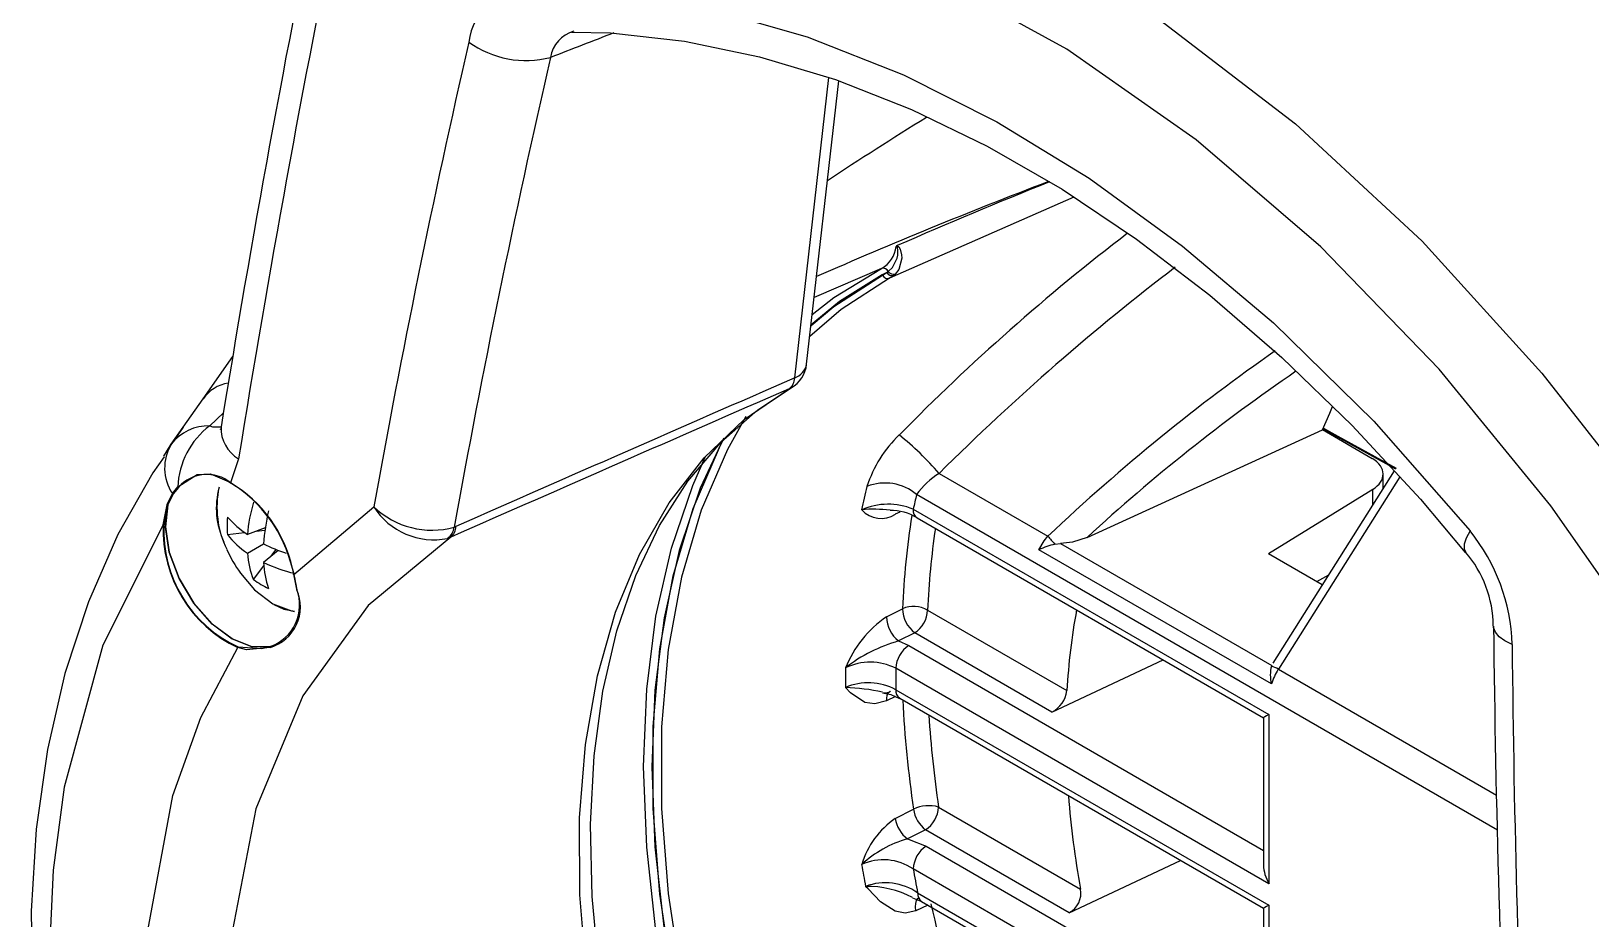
# Model space of a CAD drawing. Extents: x 6 to 134, y 1 to 99.
# Drawn here: x 10.214 to 12.72, y 10.421 to 11.847 of the extents above; entities that cross this region are included whole.
import ezdxf

# ---------------------------------------------------------------- set-up
doc = ezdxf.new("R2010")
doc.units = 0
doc.header["$MEASUREMENT"] = 0
doc.layers.add('OBJECT', color=7, linetype='CONTINUOUS')

msp = doc.modelspace()

# ---------------------------------------------------------------- linework, layer by layer
at = {"layer": 'OBJECT'}
for p, q in [((11.4406, 11.2903), (11.4953, 11.7729)), ((11.4598, 11.3122), (11.5114, 11.7676)), ((11.8891, 11.5807), (11.5931, 11.4503)), ((11.5802, 11.4662), (11.4719, 11.4193)), ((11.5885, 11.4597), (11.5813, 11.4559)), ((11.5818, 11.4552), (11.5885, 11.4597)), ((11.5885, 11.4597), (11.591, 11.4614)), ((11.5998, 11.4549), (11.5931, 11.4503)), ((11.6022, 11.4571), (11.5998, 11.4549)), ((10.4898, 11.2567), (10.5379, 11.3247)), ((10.4388, 11.1838), (10.4898, 11.2567)), ((11.4315, 11.2728), (11.4349, 11.2745)), ((10.5226, 11.2343), (10.5007, 11.2132)), ((10.4578, 11.211), (10.4343, 11.1774)), ((11.9106, 11.0341), (12.2888, 11.2066)), ((12.3687, 11.1605), (12.2888, 11.2066)), ((10.4266, 11.1644), (10.4388, 11.1838)), ((10.5469, 11.1604), (10.5338, 11.1218)), ((11.6726, 11.1368), (11.8474, 11.0359)), ((12.404, 11.1408), (12.2091, 10.8321)), ((12.4129, 11.1312), (12.2178, 10.8221)), ((12.3862, 11.1127), (12.3862, 11.1358)), ((10.432, 11.0866), (10.4405, 11.1044)), ((10.4419, 11.1039), (10.4334, 11.0862)), ((10.4405, 11.1044), (10.4491, 11.115)), ((10.4504, 11.1143), (10.4419, 11.1039)), ((12.3694, 11.1111), (12.2019, 11.0076)), ((12.3694, 11.086), (12.3694, 11.1111)), ((10.4257, 11.0542), (10.4319, 11.0863)), ((10.4333, 11.0859), (10.4271, 11.0541)), ((10.432, 11.0866), (10.4319, 11.0863)), ((10.4333, 11.0859), (10.4334, 11.0862)), ((10.6355, 10.9743), (10.7643, 11.0832)), ((11.631, 11.0793), (12.2027, 10.7492)), ((12.5701, 10.5637), (11.6364, 11.1027)), ((11.6096, 11.0748), (11.6023, 11.0714)), ((11.6372, 11.0656), (12.194, 10.7442)), ((10.5291, 11.0385), (10.5565, 11.0417)), ((10.5898, 11.0494), (10.561, 11.0386)), ((10.5753, 11.044), (10.5892, 11.0456)), ((10.8878, 11.0344), (10.8828, 11.0325)), ((10.8936, 11.0505), (10.8962, 11.0515)), ((10.561, 11.0086), (10.587, 11.0236)), ((10.6107, 11.0132), (10.587, 10.9937)), ((10.5988, 11.0034), (10.6072, 11.0146)), ((12.2066, 10.7986), (11.8331, 11.0142)), ((11.8588, 11.0231), (11.8679, 11.0242)), ((11.8679, 11.0242), (12.2072, 10.8283)), ((12.2884, 10.9577), (12.2019, 11.0076)), ((10.5709, 10.9661), (10.5874, 10.9882)), ((10.633, 10.9842), (10.6332, 10.9836)), ((10.6335, 10.9834), (10.6333, 10.984)), ((10.6335, 10.9834), (10.6355, 10.9743)), ((10.6355, 10.9743), (10.6406, 10.95)), ((10.6404, 10.9508), (10.6356, 10.9748)), ((12.2794, 10.9629), (12.2987, 10.974)), ((10.6401, 10.9503), (10.6402, 10.9499)), ((10.6406, 10.9496), (10.6406, 10.95)), ((11.588, 10.9063), (11.6138, 10.9193)), ((11.6542, 10.917), (11.8781, 10.7878)), ((11.6334, 10.8805), (11.6076, 10.8676)), ((11.8536, 10.7534), (11.6334, 10.8805)), ((10.5979, 10.8588), (10.5978, 10.8588)), ((10.5978, 10.8572), (10.5979, 10.8573)), ((11.6076, 10.8676), (11.6239, 10.8602)), ((11.6239, 10.8602), (12.194, 10.5311)), ((11.8536, 10.7534), (12.0327, 10.8372)), ((12.2072, 10.8283), (12.2068, 10.8273)), ((12.2027, 10.4775), (11.6031, 10.8237)), ((12.2178, 10.8221), (12.5685, 10.6197)), ((11.6026, 10.7784), (11.588, 10.7716)), ((11.6031, 10.7892), (12.2027, 10.443)), ((11.6093, 10.7755), (12.194, 10.438)), ((12.194, 10.7442), (12.194, 10.507)), ((12.2027, 10.7492), (12.2027, 10.4775)), ((11.6023, 10.5824), (11.6315, 10.5972)), ((11.6717, 10.6008), (11.8999, 10.469)), ((11.6508, 10.5642), (11.6216, 10.5495)), ((11.8816, 10.431), (11.6508, 10.5642)), ((11.6518, 10.5379), (12.194, 10.2249)), ((11.8816, 10.431), (12.0605, 10.515)), ((12.2027, 10.1713), (11.631, 10.5013)), ((11.6382, 10.4628), (12.2027, 10.1368)), ((11.6547, 10.4431), (11.6353, 10.4342)), ((11.6444, 10.449), (12.194, 10.1318)), ((12.194, 10.438), (12.194, 10.2008)), ((12.2027, 10.443), (12.2027, 10.1713))]:
    msp.add_line(p, q, dxfattribs=at)
at = {"layer": 'OBJECT', "flags": 128}
for points in [[(10.7349, 12.1803), (10.9385, 12.2088), (11.1518, 12.2047), (11.3707, 12.1676), (11.5928, 12.097), (11.8155, 11.9939), (12.0345, 11.8602), (12.2454, 11.6985), (12.4488, 11.5099), (12.6412, 11.2979), (12.7857, 11.1138), (12.9216, 10.918)], [(12.8215, 10.8478), (12.6556, 11.0849), (12.4761, 11.3042), (12.2859, 11.501), (12.0859, 11.673), (11.8781, 11.8186), (11.6665, 11.9348), (11.4556, 12.0193), (11.245, 12.0733), (11.0389, 12.0963), (10.8723, 12.0915), (10.712, 12.0656)], [(11.0129, 11.9178), (11.1582, 11.9083), (11.3063, 11.8823), (11.4606, 11.8383), (11.6155, 11.7773), (11.7655, 11.7018), (11.9138, 11.611), (12.0637, 11.5022), (12.2098, 11.3787), (12.371, 11.2206), (12.5259, 11.0443)], [(11.082, 11.8458), (11.1446, 11.8449), (11.2633, 11.8314), (11.384, 11.8063), (11.506, 11.7697), (11.6285, 11.7216), (11.75, 11.6627), (11.8703, 11.5933), (11.9897, 11.5133), (12.1075, 11.4231), (12.2232, 11.3231), (12.3363, 11.2137), (12.446, 11.0955), (12.5181, 11.0095)], [(11.591, 11.4614), (11.5975, 11.4675), (11.6053, 11.4826), (11.6062, 11.4873), (11.6065, 11.4956), (11.6057, 11.4996), (11.6049, 11.5012), (11.6045, 11.5015), (11.6043, 11.5015), (11.6041, 11.5016), (11.6038, 11.5015), (11.6038, 11.5015), (11.6035, 11.5013)], [(11.6054, 11.5029), (11.6059, 11.5027), (11.6079, 11.5011), (11.6103, 11.4969), (11.6124, 11.4879), (11.6125, 11.4826), (11.6077, 11.4647), (11.6022, 11.4571)], [(11.4668, 11.3744), (11.5033, 11.4048), (11.5818, 11.4552)], [(11.5813, 11.4559), (11.5127, 11.4129), (11.467, 11.3757)], [(11.4688, 11.3922), (11.5035, 11.4193), (11.5802, 11.4662)], [(11.5931, 11.4503), (11.5151, 11.4001), (11.4648, 11.3569)], [(11.4402, 9.3816), (11.3672, 9.5139), (11.3018, 9.6493), (11.2445, 9.7866), (11.196, 9.9246), (11.1565, 10.0622), (11.1264, 10.198), (11.106, 10.3309), (11.0955, 10.4599), (11.0949, 10.5836), (11.1043, 10.7012), (11.1236, 10.8115), (11.1526, 10.9136), (11.191, 11.0066), (11.2386, 11.0897), (11.2949, 11.1621), (11.3594, 11.2233), (11.4315, 11.2728)], [(11.4585, 9.4004), (11.4329, 9.4449), (11.3667, 9.5704), (11.3073, 9.6981), (11.2552, 9.8273), (11.2108, 9.9567), (11.1743, 10.0854), (11.1461, 10.2123), (11.1262, 10.3366), (11.115, 10.4571), (11.1123, 10.5729), (11.1181, 10.6832), (11.1324, 10.7871), (11.1549, 10.8838), (11.1853, 10.9726), (11.2235, 11.053), (11.269, 11.1244), (11.3217, 11.1866), (11.3814, 11.2392), (11.4349, 11.2745)], [(12.2888, 11.2066), (12.3003, 11.2338), (12.3051, 11.2443)], [(10.5007, 11.2132), (10.5048, 11.2118), (10.5186, 11.2119)], [(10.5187, 11.2115), (10.5187, 11.2113), (10.5176, 11.2069), (10.5179, 11.2073)], [(11.362, 11.228), (11.3324, 11.1752), (11.2904, 11.0776), (11.2586, 10.9702), (11.2372, 10.8538), (11.2264, 10.7295), (11.2264, 10.5984), (11.2372, 10.4617), (11.2586, 10.3206), (11.2904, 10.1764), (11.3324, 10.0304), (11.3842, 9.8839), (11.4453, 9.7381), (11.5151, 9.5945), (11.5931, 9.4542)], [(12.2897, 11.2082), (12.3021, 11.2014), (12.4062, 11.1443)], [(12.2905, 11.2095), (12.3134, 11.1969), (12.3729, 11.1642), (12.407, 11.1455)], [(11.3261, 11.1929), (11.2889, 11.1131), (11.255, 11.013), (11.2306, 10.9045), (11.2159, 10.7883), (11.211, 10.6654), (11.2159, 10.5368), (11.2306, 10.4037), (11.255, 10.2669), (11.2889, 10.1277), (11.332, 9.9873), (11.384, 9.8467), (11.4444, 9.707), (11.5127, 9.5696), (11.5885, 9.4353)], [(11.5818, 9.4475), (11.5033, 9.5885), (11.433, 9.733), (11.3716, 9.8796), (11.3195, 10.027), (11.2773, 10.1739), (11.2453, 10.3189), (11.2238, 10.4608), (11.213, 10.5983), (11.213, 10.7302), (11.2238, 10.8552), (11.2453, 10.9723), (11.2773, 11.0804), (11.3195, 11.1785), (11.3275, 11.1939)], [(10.4271, 11.1632), (10.409, 11.1377), (10.353, 11.0384), (10.3058, 10.9307), (10.2679, 10.8153), (10.2397, 10.6932), (10.2215, 10.5654), (10.2136, 10.4332), (10.2158, 10.2972), (10.2279, 10.1566), (10.2499, 10.0126), (10.2815, 9.8662), (10.3227, 9.7182), (10.3729, 9.5698), (10.4292, 9.4284)], [(11.5802, 9.4241), (11.5035, 9.5595), (11.4343, 9.6982), (11.3731, 9.8391), (11.3204, 9.9811), (11.2768, 10.1229), (11.2424, 10.2635), (11.2177, 10.4016), (11.2028, 10.5361), (11.1978, 10.6659), (11.2028, 10.7899), (11.2177, 10.9072), (11.2424, 11.0167), (11.2768, 11.1176), (11.2967, 11.163)], [(10.4491, 11.115), (10.4802, 11.1352), (10.5019, 11.1364), (10.528, 11.1249), (10.5338, 11.1218)], [(10.4334, 11.0862), (10.4295, 11.051), (10.4356, 11.0104), (10.4512, 10.9682), (10.4748, 10.9284), (10.5042, 10.8949), (10.5365, 10.8708), (10.5688, 10.8584), (10.5979, 10.8588)], [(10.5978, 10.8588), (10.5687, 10.8584), (10.5365, 10.8708), (10.5042, 10.8948), (10.4749, 10.9283), (10.4513, 10.968), (10.4356, 11.0101), (10.4295, 11.0507), (10.4333, 11.0859)], [(10.4257, 11.0542), (10.329, 10.8607), (10.2665, 10.6326), (10.2488, 10.4995), (10.2424, 10.3602), (10.2477, 10.2116), (10.265, 10.0584), (10.3257, 9.7754), (10.4257, 9.4807)], [(10.8878, 11.0344), (10.7553, 10.9245), (10.65, 10.7796), (10.5744, 10.5979), (10.5343, 10.3889), (10.5318, 10.1603), (10.5659, 9.9174), (10.6356, 9.6677), (10.7379, 9.4172), (10.8125, 9.271), (10.8965, 9.1282)], [(11.8331, 11.0142), (11.8417, 11.0285), (11.8474, 11.0359)], [(11.9106, 11.0341), (11.8871, 11.0266), (11.8679, 11.0242)], [(12.5259, 11.0443), (12.5198, 11.0329), (12.5166, 11.023), (12.5165, 11.0152), (12.519, 11.0102)], [(10.5498, 10.9767), (10.5727, 10.95), (10.6022, 10.9273)], [(10.6355, 10.9743), (10.6354, 10.9743), (10.6353, 10.9744), (10.6353, 10.9744), (10.6353, 10.9745), (10.6353, 10.9746), (10.6353, 10.9746), (10.6354, 10.9747), (10.6356, 10.9748)], [(10.6022, 10.9273), (10.6318, 10.9159), (10.6369, 10.9152)], [(10.6033, 10.9264), (10.6196, 10.9186), (10.6368, 10.9154)], [(12.5935, 10.862), (12.5817, 10.8678), (12.5726, 10.8744), (12.5666, 10.8815), (12.5638, 10.8891), (12.5637, 10.8914)], [(10.5456, 9.527), (10.5109, 9.6211), (10.4355, 9.8904), (10.3979, 10.1516), (10.4001, 10.3965), (10.4411, 10.6193), (10.4863, 10.7445), (10.5456, 10.8569)], [(10.5978, 10.8572), (10.5594, 10.8535), (10.5456, 10.8569)], [(10.5462, 10.8581), (10.5841, 10.8554), (10.5978, 10.8588)], [(11.588, 10.7716), (11.5696, 10.7667), (11.5531, 10.7689), (11.5305, 10.784), (11.5222, 10.7926), (11.5221, 10.7927)], [(11.5816, 10.7845), (11.5953, 10.7816), (11.6092, 10.7754)], [(11.6216, 10.5495), (11.6243, 10.5488), (11.6518, 10.5379)], [(11.6353, 10.4342), (11.6182, 10.4302), (11.6019, 10.4332), (11.5787, 10.4485), (11.5584, 10.4693), (11.5546, 10.4731), (11.5544, 10.4732)], [(11.6297, 10.455), (11.6435, 10.4495), (11.6443, 10.449)], [(11.6353, 10.4342), (11.6346, 10.4403), (11.635, 10.4458), (11.6364, 10.4504), (11.6387, 10.4537), (11.6413, 10.4556)]]:
    msp.add_lwpolyline(points, dxfattribs=at)
at = {"layer": 'OBJECT'}
for centre, radius, start, end in [((12.0916, 10.3366), 1.9787, 46.5717, 73.4337), ((32.4138, 7.6718), 22.1793, 168.44275, 170.81648), ((11.0165, 11.8175), 0.1004, 92.0545, 172.8808), ((11.0086, 11.9561), 0.1559, 233.9973, 284.6972), ((11.1003, 11.7965), 0.0529, 106.182, 170.488), ((14.7423, 4.3422), 7.8176, 111.71461, 113.65678), ((14.0727, 8.7792), 3.4532, 127.3933, 135.5223), ((11.5583, 11.506), 0.0455, 298.8022, 354.094), ((11.6071, 11.4989), 0.00436, 112.8418, 145.9829), ((11.5827, 11.4573), 0.00922, 26.5137, 106.1092), ((11.5903, 11.4591), 0.0093, 204.6992, 288.0711), ((11.5973, 11.4648), 0.0102, 210.1075, 284.4126), ((11.5997, 11.4673), 0.0105, 214.2004, 283.6873), ((11.4101, 11.3179), 0.05, 299.7859, 353.537), ((11.4313, 11.3178), 0.029, 288.7261, 348.9194), ((10.5407, 11.2203), 0.0626, 99.8317, 144.4139), ((11.4182, 11.2908), 0.0224, 306.4859, 358.8184), ((13.9295, 8.8383), 2.9829, 124.3555, 132.5979), ((93.6785, -177.0609), 205.5094, 113.591326, 113.75684), ((10.4981, 11.1387), 0.0745, 88.037, 142.7981), ((10.5777, 11.1101), 0.1287, 126.7342, 177.8204), ((10.5751, 11.2092), 0.0564, 177.6389, 240.0284), ((10.5023, 11.1454), 0.0742, 148.8685, 213.5551), ((11.7454, 11.0551), 0.1982, 133.5952, 162.1781), ((11.2847, 10.7997), 0.5139, 40.9905, 50.9145), ((10.4961, 11.0742), 0.0609, 50.7971, 138.7391), ((11.7373, 11.0322), 0.123, 121.6967, 145.0227), ((10.4415, 11.105), 0.00117, 209.951, 290.1221), ((10.4501, 11.1154), 0.00116, 202.8803, 281.3097), ((10.6378, 11.0809), 0.1267, 164.6244, 205.5131), ((10.6665, 11.0825), 0.1543, 168.01, 206.0026), ((10.4193, 10.9343), 0.2197, 13.0845, 58.5876), ((10.5343, 11.1217), 0.000466, 167.2556, 299.521), ((10.4246, 10.9379), 0.2139, 12.5836, 59.0698), ((12.6058, 10.8581), 1.0803, 166.2006, 168.2326), ((11.5857, 11.0429), 0.0785, 49.6818, 111.6684), ((10.4329, 11.0871), 0.00132, 221.3183, 290.8787), ((10.433, 11.0874), 0.00133, 221.1916, 290.0657), ((10.8086, 11.0184), 0.2484, 163.1051, 175.3395), ((10.8575, 11.1799), 0.1343, 226.0578, 285.591), ((10.8604, 11.144), 0.1138, 212.3365, 281.3798), ((11.5907, 10.9814), 0.1059, 67.605, 113.6287), ((11.5674, 10.8672), 0.2121, 82.8342, 95.1772), ((11.5793, 11.1059), 0.0415, 221.5053, 303.7721), ((11.6453, 11.0775), 0.0144, 172.8247, 235.8627), ((12.6384, 10.8565), 1.0317, 166.1949, 167.5281), ((10.6352, 11.0465), 0.2096, 177.8937, 244.7211), ((10.4264, 11.0556), 0.00161, 242.0397, 294.0578), ((10.6317, 11.0443), 0.2049, 177.2591, 245.3371), ((10.6684, 11.0525), 0.14, 174.2678, 185.7322), ((10.6458, 11.168), 0.1546, 221.0269, 236.773), ((10.8993, 11.0027), 0.313, 166.3343, 176.1643), ((11.5949, 10.9944), 0.0828, 59.261, 90.7326), ((12.9175, 10.8635), 1.305, 170.9267, 177.5521), ((10.6398, 11.1248), 0.1404, 217.9568, 235.8731), ((10.8662, 11.0546), 0.0277, 306.86, 351.4431), ((10.8733, 11.0521), 0.0229, 309.5001, 358.5694), ((12.9555, 10.8605), 1.3025, 171.6977, 177.5121), ((12.0418, 11.1962), 0.2519, 219.5024, 223.3997), ((12.2908, 10.8535), 0.3028, 1.6095, 39.0578), ((10.7291, 11.1056), 0.2208, 204.276, 215.7186), ((10.7011, 11.0187), 0.1404, 184.1294, 202.0447), ((10.7202, 11.2934), 0.3009, 243.7249, 251.2567), ((11.8834, 10.9106), 0.1151, 102.354, 115.8943), ((12.3776, 10.8897), 0.1857, 0.6372, 40.5196), ((10.6933, 11.2182), 0.2484, 244.6637, 256.8968), ((10.7414, 11.0024), 0.1547, 183.2304, 198.9748), ((10.6333, 10.9843), 0.000251, 209.2641, 280.703), ((10.6334, 10.9837), 0.00025, 208.0825, 280.5897), ((10.4436, 10.9271), 0.1983, 6.7637, 16.8267), ((10.4437, 10.927), 0.1982, 6.8725, 16.6599), ((10.6527, 11.0797), 0.1399, 234.2693, 245.7361), ((10.5746, 10.9254), 0.0705, 289.3038, 20.8166), ((10.5781, 10.9225), 0.0682, 286.9294, 23.4582), ((10.6406, 10.9503), 0.000485, 119.6215, 183.0667), ((10.6406, 10.9504), 0.000493, 198.7572, 262.9713), ((10.6407, 10.9501), 0.000499, 198.7732, 262.6797), ((11.6937, 10.7539), 0.1855, 124.7469, 157.7235), ((11.6386, 10.9076), 0.0506, 181.4711, 232.2572), ((11.6318, 10.8783), 0.0448, 59.9247, 113.7568), ((11.6644, 10.9206), 0.0506, 181.4564, 232.2578), ((11.608, 10.9192), 0.0462, 303.2296, 357.3479), ((12.8715, 10.735), 0.9948, 169.4275, 176.9599), ((35.0324, 11.1162), 22.4698, 180.57331, 182.78613), ((10.547, 10.857), 0.00135, 124.372, 185.4129), ((10.5986, 10.858), 0.00114, 138.2424, 224.5007), ((10.5988, 10.8581), 0.00114, 139.1766, 224.5886), ((11.6773, 10.6239), 0.2535, 105.9641, 127.7758), ((11.6493, 10.8215), 0.0462, 123.2298, 177.3476), ((11.562, 10.7429), 0.0906, 63.0243, 116.1303), ((12.2623, 10.8126), 0.0574, 165.1019, 194.1159), ((12.188, 10.7735), 0.057, 58.5223, 70.7263), ((13.088, 10.8085), 1.566, 179.4231, 180.5769), ((13.1142, 10.8064), 1.5112, 179.347, 180.653), ((11.5589, 10.7065), 0.0938, 61.8976, 113.1451), ((11.5115, 10.4661), 0.3268, 77.5815, 88.1379), ((11.5865, 10.8002), 0.0157, 258.4505, 301.5408), ((11.6028, 10.7742), 0.015, 125.4387, 190.201), ((11.6174, 10.7874), 0.0144, 172.8193, 235.8681), ((11.8343, 10.793), 0.0441, 295.9785, 353.1614), ((13.4505, 10.865), 1.8386, 182.8804, 188.3769), ((13.4848, 10.8668), 1.8325, 183.7037, 188.3488), ((11.6563, 10.5469), 0.056, 74.0383, 116.1985), ((13.398, 10.7398), 1.5224, 184.5534, 190.2464), ((11.679, 10.4696), 0.1364, 124.2134, 163.488), ((11.6533, 10.5902), 0.0516, 188.6725, 232.0925), ((11.6825, 10.6049), 0.0516, 188.671, 232.0923), ((11.6255, 10.6029), 0.0462, 303.2295, 357.3479), ((11.6703, 10.3765), 0.1797, 105.7219, 132.7882), ((11.6772, 10.4992), 0.0462, 123.2298, 177.3476), ((11.5834, 10.4316), 0.0844, 55.6796, 114.6238), ((13.6221, 10.8569), 2.103, 189.5408, 190.5126), ((11.5864, 10.389), 0.0901, 54.9244, 110.7927), ((13.6526, 10.8577), 2.0528, 189.9969, 191.0926), ((11.5573, 10.3165), 0.1567, 62.4128, 91.0503), ((11.6525, 10.461), 0.0144, 172.8191, 235.8683), ((11.8649, 10.4625), 0.0356, 297.9439, 10.5348), ((13.978, 10.9614), 2.3752, 192.5518, 197.7704)]:
    msp.add_arc(centre, radius, start, end, dxfattribs=at)
for centre, major_axis, ratio, start_param, end_param in [((21.198, 18.2136), (8.6782, 15.0549), 0.435892, 2.22419, 2.288638), ((24.4233, 16.3517), (11.7585, 13.1395), 0.561291, 2.348868, 2.402736), ((-18.1871, -2.3872), (41.2224, 18.0402), 0.041121, 0.761084, 0.764592), ((24.4843, 16.2966), (11.7075, 13.0528), 0.561109, 2.349484, 2.404274), ((15.7893, 11.3132), (5.4469, 1.2998), 0.337357, 2.349249, 2.395085), ((13.3843, 10.8079), (3.5048, 0.8364), 0.337357, 1.94244, 2.064237), ((12.2013, 9.6648), (1.4456, 2.1448), 0.522119, 0.993394, 1.205), ((12.2292, 9.7079), (1.2421, 1.844), 0.519337, 0.924375, 1.159868), ((11.42, 10.5353), (10.7401, 4.7129), 0.058267, 1.543316, 1.594013), ((12.3262, 11.1352), (0.06, 0.0009), 0.587275, 5.506205, 7.059548), ((23.4724, 16.9006), (5.5041, 16.751), 0.560269, 2.115265, 2.169133), ((12.2448, 10.8005), (0.0296, 0.0522), 0.572321, 1.47916, 1.919366), ((12.224, 10.7615), (0.03, 0.0173), 0.00007, 2.356154, 3.141633), ((12.224, 10.4897), (-0.0212, 0.0367), 0.577335, 0.785358, 1.570756), ((12.224, 10.4553), (0.03, 0.0173), 0.00007, 2.356154, 3.141552)]:
    msp.add_ellipse(centre, major_axis=major_axis, ratio=ratio, start_param=start_param, end_param=end_param, dxfattribs=at)

doc.saveas('drawing.dxf')
